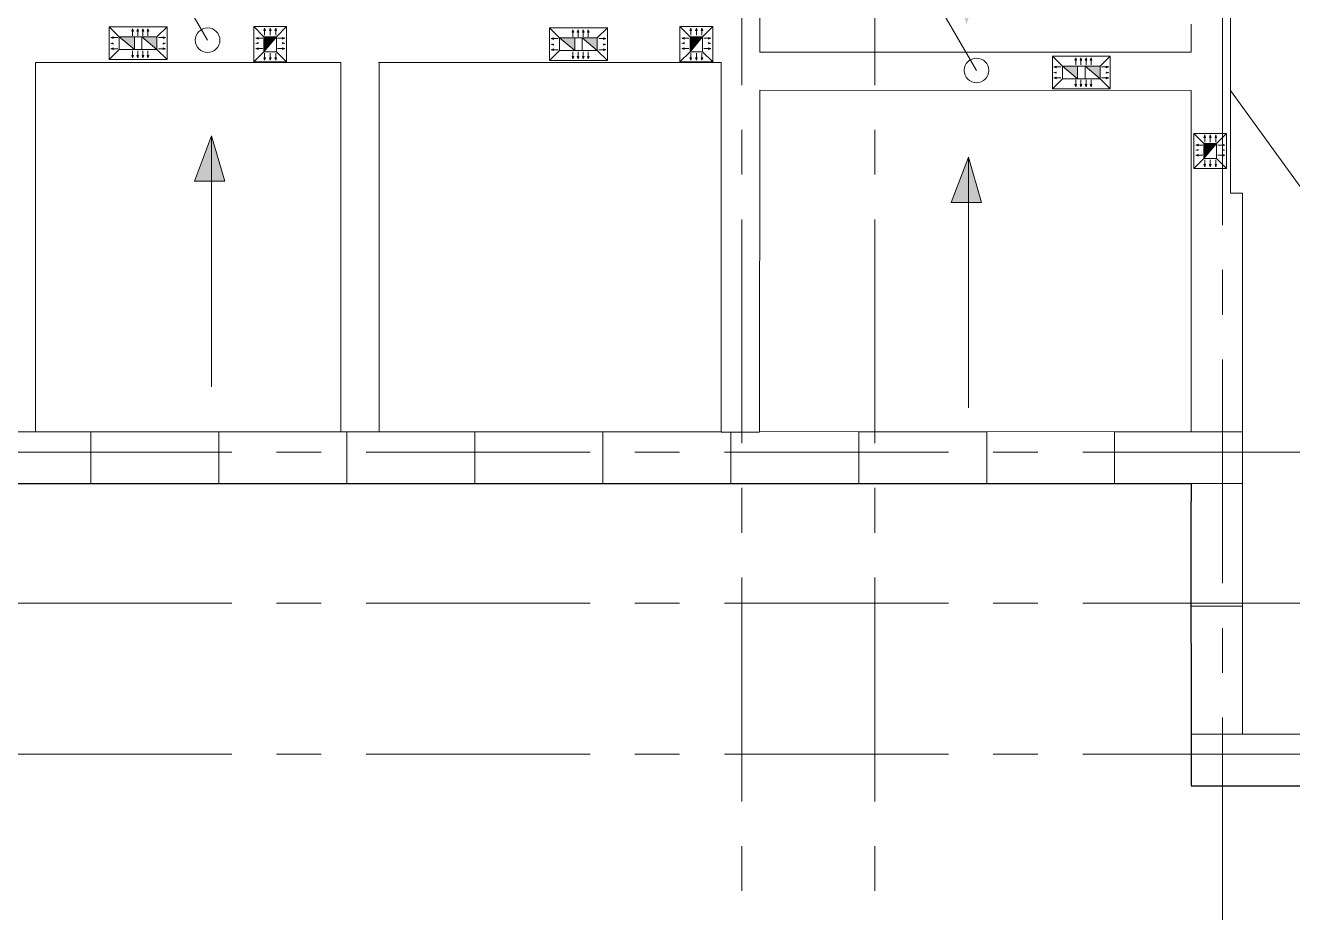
# Model space of a CAD drawing. Header units: millimetres. Extents: x -689206 to 4969298, y -1019800 to 703299.
# Drawn here: x 363551 to 376127, y -372065 to -363255 of the extents above; entities that cross this region are included whole.
import ezdxf

# ---------------------------------------------------------------- set-up
doc = ezdxf.new("R2010")
doc.units = ezdxf.units.MM
doc.linetypes.add('JIS_02_4.0', pattern=[5.5, 4, -1.5])
doc.linetypes.add('осеваяX2', pattern=[101.6, 63.5, -12.7, 12.7, -12.7])
doc.layers.add('кровля', color=211, linetype='Continuous')
doc.layers.add('четотам', color=7, linetype='Continuous')
for name, color, linetype, lineweight in [('несущие', 7, 'Continuous', 30), ('РАЗМЕРЫ', 7, 'Continuous', 9), ('сваи', 7, 'JIS_02_4.0', 30), ('стены', 7, 'Continuous', 20)]:
    doc.layers.add(name, color=color, linetype=linetype, lineweight=lineweight)

msp = doc.modelspace()

# ---------------------------------------------------------------- hatches: boundary and pattern name
at = {"layer": 'кровля', "lineweight": 5}
h = msp.add_hatch(color=7, dxfattribs=at)
h.dxf.hatch_style = 1
h.paths.add_polyline_path([(364614.7, -363311.9), (364622.9, -363311.9), (364614.7, -363288.3)])
h.paths.add_polyline_path([(364606.6, -363311.9), (364614.7, -363311.9), (364614.7, -363288.3)])
h = msp.add_hatch(color=7, dxfattribs=at)
h.dxf.hatch_style = 1
h.paths.add_polyline_path([(364666, -363288.3), (364657.9, -363311.9), (364666, -363311.9)])
h.paths.add_polyline_path([(364666, -363288.3), (364666, -363311.9), (364674.1, -363311.9)])
h = msp.add_hatch(color=7, dxfattribs=at)
h.dxf.hatch_style = 1
h.paths.add_polyline_path([(364717.2, -363288.3), (364709.1, -363311.9), (364717.2, -363311.9)])
h.paths.add_polyline_path([(364717.2, -363288.3), (364717.2, -363311.9), (364725.4, -363311.9)])
h = msp.add_hatch(color=7, dxfattribs=at)
h.dxf.hatch_style = 1
h.paths.add_polyline_path([(364767, -363288.3), (364758.9, -363311.9), (364767, -363311.9)])
h.paths.add_polyline_path([(364767, -363288.3), (364767, -363311.9), (364775.2, -363311.9)])
at = {"layer": 'кровля', "lineweight": 5, "true_color": 0x000000}
h = msp.add_hatch(color=18, dxfattribs=at)
h.dxf.hatch_style = 1
h.paths.add_polyline_path([(365925.2, -363307), (365933.3, -363307), (365925.2, -363283.4)])
h.paths.add_polyline_path([(365917, -363307), (365925.2, -363307), (365925.2, -363283.4)])
h = msp.add_hatch(color=18, dxfattribs=at)
h.dxf.hatch_style = 1
h.paths.add_polyline_path([(365980.5, -363307), (365988.6, -363307), (365980.5, -363283.4)])
h.paths.add_polyline_path([(365972.3, -363307), (365980.5, -363307), (365980.5, -363283.4)])
h = msp.add_hatch(color=18, dxfattribs=at)
h.dxf.hatch_style = 1
h.paths.add_polyline_path([(366035.8, -363283.4), (366027.6, -363307), (366035.8, -363307)])
h.paths.add_polyline_path([(366035.8, -363283.4), (366035.8, -363307), (366043.9, -363307)])
at = {"layer": 'кровля', "lineweight": 5}
h = msp.add_hatch(color=7, dxfattribs=at)
h.dxf.hatch_style = 1
h.paths.add_polyline_path([(368984.7, -363321.9), (368992.9, -363321.9), (368984.7, -363298.3)])
h.paths.add_polyline_path([(368976.6, -363321.9), (368984.7, -363321.9), (368984.7, -363298.3)])
h = msp.add_hatch(color=7, dxfattribs=at)
h.dxf.hatch_style = 1
h.paths.add_polyline_path([(369036, -363298.3), (369027.9, -363321.9), (369036, -363321.9)])
h.paths.add_polyline_path([(369036, -363298.3), (369036, -363321.9), (369044.1, -363321.9)])
h = msp.add_hatch(color=7, dxfattribs=at)
h.dxf.hatch_style = 1
h.paths.add_polyline_path([(369087.2, -363298.3), (369079.1, -363321.9), (369087.2, -363321.9)])
h.paths.add_polyline_path([(369087.2, -363298.3), (369087.2, -363321.9), (369095.4, -363321.9)])
h = msp.add_hatch(color=7, dxfattribs=at)
h.dxf.hatch_style = 1
h.paths.add_polyline_path([(369137, -363298.3), (369128.9, -363321.9), (369137, -363321.9)])
h.paths.add_polyline_path([(369137, -363298.3), (369137, -363321.9), (369145.2, -363321.9)])
at = {"layer": 'кровля', "lineweight": 5, "true_color": 0x000000}
h = msp.add_hatch(color=18, dxfattribs=at)
h.dxf.hatch_style = 1
h.paths.add_polyline_path([(370154.1, -363307), (370162.3, -363307), (370154.1, -363283.4)])
h.paths.add_polyline_path([(370146, -363307), (370154.1, -363307), (370154.1, -363283.4)])
h = msp.add_hatch(color=18, dxfattribs=at)
h.dxf.hatch_style = 1
h.paths.add_polyline_path([(370209.4, -363307), (370217.5, -363307), (370209.4, -363283.4)])
h.paths.add_polyline_path([(370201.3, -363307), (370209.4, -363307), (370209.4, -363283.4)])
h = msp.add_hatch(color=18, dxfattribs=at)
h.dxf.hatch_style = 1
h.paths.add_polyline_path([(370264.7, -363283.4), (370256.6, -363307), (370264.7, -363307)])
h.paths.add_polyline_path([(370264.7, -363283.4), (370264.7, -363307), (370272.8, -363307)])
at = {"layer": 'кровля', "lineweight": 5}
h = msp.add_hatch(color=7, dxfattribs=at)
h.dxf.hatch_style = 1
h.paths.add_polyline_path([(364397.5, -363376.9), (364421.1, -363385.1), (364421.1, -363376.9)])
h.paths.add_polyline_path([(364397.5, -363376.9), (364421.1, -363376.9), (364421.1, -363368.8)])
h = msp.add_hatch(color=7, dxfattribs=at)
h.dxf.hatch_style = 1
h.paths.add_polyline_path([(364397.5, -363432.2), (364421.1, -363440.4), (364421.1, -363432.2)])
h.paths.add_polyline_path([(364397.5, -363432.2), (364421.1, -363432.2), (364421.1, -363424.1)])
h = msp.add_hatch(color=7, dxfattribs=at)
h.dxf.hatch_style = 1
h.paths.add_polyline_path([(364917.7, -363376.9), (364917.7, -363385.1), (364941.4, -363376.9)])
h.paths.add_polyline_path([(364917.7, -363368.8), (364917.7, -363376.9), (364941.4, -363376.9)])
h = msp.add_hatch(color=7, dxfattribs=at)
h.dxf.hatch_style = 1
h.paths.add_polyline_path([(364917.7, -363432.2), (364917.7, -363440.4), (364941.4, -363432.2)])
h.paths.add_polyline_path([(364917.7, -363424.1), (364917.7, -363432.2), (364941.4, -363432.2)])
at = {"layer": 'кровля', "lineweight": 5, "true_color": 0x000000}
h = msp.add_hatch(color=18, dxfattribs=at)
h.dxf.hatch_style = 1
h.paths.add_polyline_path([(365836.5, -363382.8), (365860.1, -363390.9), (365860.1, -363382.8)])
h.paths.add_polyline_path([(365836.5, -363382.8), (365860.1, -363382.8), (365860.1, -363374.6)])
h = msp.add_hatch(color=18, dxfattribs=at)
h.dxf.hatch_style = 1
h.paths.add_polyline_path([(365836.5, -363434), (365860.1, -363442.2), (365860.1, -363434)])
h.paths.add_polyline_path([(365836.5, -363434), (365860.1, -363434), (365860.1, -363425.9)])
h = msp.add_hatch(color=18, dxfattribs=at)
h.dxf.hatch_style = 1
h.paths.add_polyline_path([(366100.8, -363382.8), (366100.8, -363390.9), (366124.4, -363382.8)])
h.paths.add_polyline_path([(366100.8, -363374.6), (366100.8, -363382.8), (366124.4, -363382.8)])
h = msp.add_hatch(color=18, dxfattribs=at)
h.dxf.hatch_style = 1
h.paths.add_polyline_path([(366100.8, -363434), (366100.8, -363442.2), (366124.4, -363434)])
h.paths.add_polyline_path([(366100.8, -363425.9), (366100.8, -363434), (366124.4, -363434)])
at = {"layer": 'кровля', "lineweight": 5}
h = msp.add_hatch(color=7, dxfattribs=at)
h.dxf.hatch_style = 1
h.paths.add_polyline_path([(368767.5, -363386.9), (368791.1, -363395.1), (368791.1, -363386.9)])
h.paths.add_polyline_path([(368767.5, -363386.9), (368791.1, -363386.9), (368791.1, -363378.8)])
h = msp.add_hatch(color=7, dxfattribs=at)
h.dxf.hatch_style = 1
h.paths.add_polyline_path([(368767.5, -363442.2), (368791.1, -363450.4), (368791.1, -363442.2)])
h.paths.add_polyline_path([(368767.5, -363442.2), (368791.1, -363442.2), (368791.1, -363434.1)])
h = msp.add_hatch(color=7, dxfattribs=at)
h.dxf.hatch_style = 1
h.paths.add_polyline_path([(369287.7, -363386.9), (369287.7, -363395.1), (369311.4, -363386.9)])
h.paths.add_polyline_path([(369287.7, -363378.8), (369287.7, -363386.9), (369311.4, -363386.9)])
h = msp.add_hatch(color=7, dxfattribs=at)
h.dxf.hatch_style = 1
h.paths.add_polyline_path([(369287.7, -363442.2), (369287.7, -363450.4), (369311.4, -363442.2)])
h.paths.add_polyline_path([(369287.7, -363434.1), (369287.7, -363442.2), (369311.4, -363442.2)])
at = {"layer": 'кровля', "lineweight": 5, "true_color": 0x000000}
h = msp.add_hatch(color=18, dxfattribs=at)
h.dxf.hatch_style = 1
h.paths.add_polyline_path([(370065.4, -363382.8), (370089.1, -363390.9), (370089.1, -363382.8)])
h.paths.add_polyline_path([(370065.4, -363382.8), (370089.1, -363382.8), (370089.1, -363374.6)])
h = msp.add_hatch(color=18, dxfattribs=at)
h.dxf.hatch_style = 1
h.paths.add_polyline_path([(370065.4, -363434), (370089.1, -363442.2), (370089.1, -363434)])
h.paths.add_polyline_path([(370065.4, -363434), (370089.1, -363434), (370089.1, -363425.9)])
h = msp.add_hatch(color=18, dxfattribs=at)
h.dxf.hatch_style = 1
h.paths.add_polyline_path([(370329.7, -363382.8), (370329.7, -363390.9), (370353.4, -363382.8)])
h.paths.add_polyline_path([(370329.7, -363374.6), (370329.7, -363382.8), (370353.4, -363382.8)])
h = msp.add_hatch(color=18, dxfattribs=at)
h.dxf.hatch_style = 1
h.paths.add_polyline_path([(370329.7, -363434), (370329.7, -363442.2), (370353.4, -363434)])
h.paths.add_polyline_path([(370329.7, -363425.9), (370329.7, -363434), (370353.4, -363434)])
at = {"layer": 'кровля', "lineweight": 5}
h = msp.add_hatch(color=7, dxfattribs=at)
h.dxf.hatch_style = 1
h.paths.add_polyline_path([(364421.1, -363487.5), (364421.1, -363479.4), (364397.5, -363487.5)])
h.paths.add_polyline_path([(364421.1, -363495.7), (364421.1, -363487.5), (364397.5, -363487.5)])
h = msp.add_hatch(color=7, dxfattribs=at)
h.dxf.hatch_style = 1
h.paths.add_polyline_path([(364614.7, -363576.2), (364622.9, -363552.6), (364614.7, -363552.6)])
h.paths.add_polyline_path([(364614.7, -363576.2), (364614.7, -363552.6), (364606.6, -363552.6)])
h = msp.add_hatch(color=7, dxfattribs=at)
h.dxf.hatch_style = 1
h.paths.add_polyline_path([(364666, -363552.6), (364657.9, -363552.6), (364666, -363576.2)])
h.paths.add_polyline_path([(364674.1, -363552.6), (364666, -363552.6), (364666, -363576.2)])
h = msp.add_hatch(color=7, dxfattribs=at)
h.dxf.hatch_style = 1
h.paths.add_polyline_path([(364717.2, -363552.6), (364709.1, -363552.6), (364717.2, -363576.2)])
h.paths.add_polyline_path([(364725.4, -363552.6), (364717.2, -363552.6), (364717.2, -363576.2)])
h = msp.add_hatch(color=7, dxfattribs=at)
h.dxf.hatch_style = 1
h.paths.add_polyline_path([(364767, -363552.6), (364758.9, -363552.6), (364767, -363576.2)])
h.paths.add_polyline_path([(364775.2, -363552.6), (364767, -363552.6), (364767, -363576.2)])
h = msp.add_hatch(color=7, dxfattribs=at)
h.dxf.hatch_style = 1
h.paths.add_polyline_path([(364941.4, -363487.5), (364917.7, -363479.4), (364917.7, -363487.5)])
h.paths.add_polyline_path([(364941.4, -363487.5), (364917.7, -363487.5), (364917.7, -363495.7)])
at = {"layer": 'кровля', "lineweight": 5, "true_color": 0x000000}
h = msp.add_hatch(color=18, dxfattribs=at)
h.dxf.hatch_style = 1
h.paths.add_polyline_path([(365860.1, -363485.3), (365860.1, -363477.1), (365836.5, -363485.3)])
h.paths.add_polyline_path([(365860.1, -363493.4), (365860.1, -363485.3), (365836.5, -363485.3)])
h = msp.add_hatch(color=18, dxfattribs=at)
h.dxf.hatch_style = 1
h.paths.add_polyline_path([(365925.2, -363601.1), (365933.3, -363577.4), (365925.2, -363577.4)])
h.paths.add_polyline_path([(365925.2, -363601.1), (365925.2, -363577.4), (365917, -363577.4)])
h = msp.add_hatch(color=18, dxfattribs=at)
h.dxf.hatch_style = 1
h.paths.add_polyline_path([(365980.5, -363601.1), (365988.6, -363577.4), (365980.5, -363577.4)])
h.paths.add_polyline_path([(365980.5, -363601.1), (365980.5, -363577.4), (365972.3, -363577.4)])
h = msp.add_hatch(color=18, dxfattribs=at)
h.dxf.hatch_style = 1
h.paths.add_polyline_path([(366035.8, -363577.4), (366027.6, -363577.4), (366035.8, -363601.1)])
h.paths.add_polyline_path([(366043.9, -363577.4), (366035.8, -363577.4), (366035.8, -363601.1)])
h = msp.add_hatch(color=18, dxfattribs=at)
h.dxf.hatch_style = 1
h.paths.add_polyline_path([(366124.4, -363485.3), (366100.8, -363477.1), (366100.8, -363485.3)])
h.paths.add_polyline_path([(366124.4, -363485.3), (366100.8, -363485.3), (366100.8, -363493.4)])
at = {"layer": 'кровля', "lineweight": 5}
h = msp.add_hatch(color=7, dxfattribs=at)
h.dxf.hatch_style = 1
h.paths.add_polyline_path([(368791.1, -363497.5), (368791.1, -363489.4), (368767.5, -363497.5)])
h.paths.add_polyline_path([(368791.1, -363505.7), (368791.1, -363497.5), (368767.5, -363497.5)])
h = msp.add_hatch(color=7, dxfattribs=at)
h.dxf.hatch_style = 1
h.paths.add_polyline_path([(368984.7, -363586.2), (368992.9, -363562.6), (368984.7, -363562.6)])
h.paths.add_polyline_path([(368984.7, -363586.2), (368984.7, -363562.6), (368976.6, -363562.6)])
h = msp.add_hatch(color=7, dxfattribs=at)
h.dxf.hatch_style = 1
h.paths.add_polyline_path([(369036, -363562.6), (369027.9, -363562.6), (369036, -363586.2)])
h.paths.add_polyline_path([(369044.1, -363562.6), (369036, -363562.6), (369036, -363586.2)])
h = msp.add_hatch(color=7, dxfattribs=at)
h.dxf.hatch_style = 1
h.paths.add_polyline_path([(369087.2, -363562.6), (369079.1, -363562.6), (369087.2, -363586.2)])
h.paths.add_polyline_path([(369095.4, -363562.6), (369087.2, -363562.6), (369087.2, -363586.2)])
h = msp.add_hatch(color=7, dxfattribs=at)
h.dxf.hatch_style = 1
h.paths.add_polyline_path([(369137, -363562.6), (369128.9, -363562.6), (369137, -363586.2)])
h.paths.add_polyline_path([(369145.2, -363562.6), (369137, -363562.6), (369137, -363586.2)])
h = msp.add_hatch(color=7, dxfattribs=at)
h.dxf.hatch_style = 1
h.paths.add_polyline_path([(369311.4, -363497.5), (369287.7, -363489.4), (369287.7, -363497.5)])
h.paths.add_polyline_path([(369311.4, -363497.5), (369287.7, -363497.5), (369287.7, -363505.7)])
at = {"layer": 'кровля', "lineweight": 5, "true_color": 0x000000}
h = msp.add_hatch(color=18, dxfattribs=at)
h.dxf.hatch_style = 1
h.paths.add_polyline_path([(370089.1, -363485.3), (370089.1, -363477.1), (370065.4, -363485.3)])
h.paths.add_polyline_path([(370089.1, -363493.4), (370089.1, -363485.3), (370065.4, -363485.3)])
h = msp.add_hatch(color=18, dxfattribs=at)
h.dxf.hatch_style = 1
h.paths.add_polyline_path([(370154.1, -363601.1), (370162.3, -363577.4), (370154.1, -363577.4)])
h.paths.add_polyline_path([(370154.1, -363601.1), (370154.1, -363577.4), (370146, -363577.4)])
h = msp.add_hatch(color=18, dxfattribs=at)
h.dxf.hatch_style = 1
h.paths.add_polyline_path([(370209.4, -363601.1), (370217.5, -363577.4), (370209.4, -363577.4)])
h.paths.add_polyline_path([(370209.4, -363601.1), (370209.4, -363577.4), (370201.3, -363577.4)])
h = msp.add_hatch(color=18, dxfattribs=at)
h.dxf.hatch_style = 1
h.paths.add_polyline_path([(370264.7, -363577.4), (370256.6, -363577.4), (370264.7, -363601.1)])
h.paths.add_polyline_path([(370272.8, -363577.4), (370264.7, -363577.4), (370264.7, -363601.1)])
h = msp.add_hatch(color=18, dxfattribs=at)
h.dxf.hatch_style = 1
h.paths.add_polyline_path([(370353.4, -363485.3), (370329.7, -363477.1), (370329.7, -363485.3)])
h.paths.add_polyline_path([(370353.4, -363485.3), (370329.7, -363485.3), (370329.7, -363493.4)])
at = {"layer": 'кровля', "lineweight": 5}
h = msp.add_hatch(color=7, dxfattribs=at)
h.dxf.hatch_style = 1
h.paths.add_polyline_path([(373974.7, -363601.9), (373982.9, -363601.9), (373974.7, -363578.3)])
h.paths.add_polyline_path([(373966.6, -363601.9), (373974.7, -363601.9), (373974.7, -363578.3)])
h = msp.add_hatch(color=7, dxfattribs=at)
h.dxf.hatch_style = 1
h.paths.add_polyline_path([(374026, -363578.3), (374017.9, -363601.9), (374026, -363601.9)])
h.paths.add_polyline_path([(374026, -363578.3), (374026, -363601.9), (374034.1, -363601.9)])
h = msp.add_hatch(color=7, dxfattribs=at)
h.dxf.hatch_style = 1
h.paths.add_polyline_path([(374077.2, -363578.3), (374069.1, -363601.9), (374077.2, -363601.9)])
h.paths.add_polyline_path([(374077.2, -363578.3), (374077.2, -363601.9), (374085.4, -363601.9)])
h = msp.add_hatch(color=7, dxfattribs=at)
h.dxf.hatch_style = 1
h.paths.add_polyline_path([(374127, -363578.3), (374118.9, -363601.9), (374127, -363601.9)])
h.paths.add_polyline_path([(374127, -363578.3), (374127, -363601.9), (374135.2, -363601.9)])
h = msp.add_hatch(color=7, dxfattribs=at)
h.dxf.hatch_style = 1
h.paths.add_polyline_path([(373757.5, -363666.9), (373781.1, -363675.1), (373781.1, -363666.9)])
h.paths.add_polyline_path([(373757.5, -363666.9), (373781.1, -363666.9), (373781.1, -363658.8)])
h = msp.add_hatch(color=7, dxfattribs=at)
h.dxf.hatch_style = 1
h.paths.add_polyline_path([(374277.7, -363666.9), (374277.7, -363675.1), (374301.4, -363666.9)])
h.paths.add_polyline_path([(374277.7, -363658.8), (374277.7, -363666.9), (374301.4, -363666.9)])
h = msp.add_hatch(color=7, dxfattribs=at)
h.dxf.hatch_style = 1
h.paths.add_polyline_path([(373757.5, -363722.2), (373781.1, -363730.4), (373781.1, -363722.2)])
h.paths.add_polyline_path([(373757.5, -363722.2), (373781.1, -363722.2), (373781.1, -363714.1)])
h = msp.add_hatch(color=7, dxfattribs=at)
h.dxf.hatch_style = 1
h.paths.add_polyline_path([(373781.1, -363777.5), (373781.1, -363769.4), (373757.5, -363777.5)])
h.paths.add_polyline_path([(373781.1, -363785.7), (373781.1, -363777.5), (373757.5, -363777.5)])
h = msp.add_hatch(color=7, dxfattribs=at)
h.dxf.hatch_style = 1
h.paths.add_polyline_path([(374277.7, -363722.2), (374277.7, -363730.4), (374301.4, -363722.2)])
h.paths.add_polyline_path([(374277.7, -363714.1), (374277.7, -363722.2), (374301.4, -363722.2)])
h = msp.add_hatch(color=7, dxfattribs=at)
h.dxf.hatch_style = 1
h.paths.add_polyline_path([(374301.4, -363777.5), (374277.7, -363769.4), (374277.7, -363777.5)])
h.paths.add_polyline_path([(374301.4, -363777.5), (374277.7, -363777.5), (374277.7, -363785.7)])
h = msp.add_hatch(color=7, dxfattribs=at)
h.dxf.hatch_style = 1
h.paths.add_polyline_path([(373974.7, -363866.2), (373982.9, -363842.6), (373974.7, -363842.6)])
h.paths.add_polyline_path([(373974.7, -363866.2), (373974.7, -363842.6), (373966.6, -363842.6)])
h = msp.add_hatch(color=7, dxfattribs=at)
h.dxf.hatch_style = 1
h.paths.add_polyline_path([(374026, -363842.6), (374017.9, -363842.6), (374026, -363866.2)])
h.paths.add_polyline_path([(374034.1, -363842.6), (374026, -363842.6), (374026, -363866.2)])
h = msp.add_hatch(color=7, dxfattribs=at)
h.dxf.hatch_style = 1
h.paths.add_polyline_path([(374077.2, -363842.6), (374069.1, -363842.6), (374077.2, -363866.2)])
h.paths.add_polyline_path([(374085.4, -363842.6), (374077.2, -363842.6), (374077.2, -363866.2)])
h = msp.add_hatch(color=7, dxfattribs=at)
h.dxf.hatch_style = 1
h.paths.add_polyline_path([(374127, -363842.6), (374118.9, -363842.6), (374127, -363866.2)])
h.paths.add_polyline_path([(374135.2, -363842.6), (374127, -363842.6), (374127, -363866.2)])
at = {"layer": 'кровля', "lineweight": 5, "true_color": 0x000000}
h = msp.add_hatch(color=18, dxfattribs=at)
h.dxf.hatch_style = 1
h.paths.add_polyline_path([(375165.4, -364442.8), (375189.1, -364450.9), (375189.1, -364442.8)])
h.paths.add_polyline_path([(375165.4, -364442.8), (375189.1, -364442.8), (375189.1, -364434.6)])
h = msp.add_hatch(color=18, dxfattribs=at)
h.dxf.hatch_style = 1
h.paths.add_polyline_path([(375254.1, -364367), (375262.3, -364367), (375254.1, -364343.4)])
h.paths.add_polyline_path([(375246, -364367), (375254.1, -364367), (375254.1, -364343.4)])
h = msp.add_hatch(color=18, dxfattribs=at)
h.dxf.hatch_style = 1
h.paths.add_polyline_path([(375309.4, -364367), (375317.5, -364367), (375309.4, -364343.4)])
h.paths.add_polyline_path([(375301.3, -364367), (375309.4, -364367), (375309.4, -364343.4)])
h = msp.add_hatch(color=18, dxfattribs=at)
h.dxf.hatch_style = 1
h.paths.add_polyline_path([(375364.7, -364343.4), (375356.6, -364367), (375364.7, -364367)])
h.paths.add_polyline_path([(375364.7, -364343.4), (375364.7, -364367), (375372.8, -364367)])
h = msp.add_hatch(color=18, dxfattribs=at)
h.dxf.hatch_style = 1
h.paths.add_polyline_path([(375429.7, -364442.8), (375429.7, -364450.9), (375453.4, -364442.8)])
h.paths.add_polyline_path([(375429.7, -364434.6), (375429.7, -364442.8), (375453.4, -364442.8)])
h = msp.add_hatch(color=18, dxfattribs=at)
h.dxf.hatch_style = 1
h.paths.add_polyline_path([(375165.4, -364494), (375189.1, -364502.2), (375189.1, -364494)])
h.paths.add_polyline_path([(375165.4, -364494), (375189.1, -364494), (375189.1, -364485.9)])
h = msp.add_hatch(color=18, dxfattribs=at)
h.dxf.hatch_style = 1
h.paths.add_polyline_path([(375189.1, -364545.3), (375189.1, -364537.1), (375165.4, -364545.3)])
h.paths.add_polyline_path([(375189.1, -364553.4), (375189.1, -364545.3), (375165.4, -364545.3)])
h = msp.add_hatch(color=18, dxfattribs=at)
h.dxf.hatch_style = 1
h.paths.add_polyline_path([(375429.7, -364494), (375429.7, -364502.2), (375453.4, -364494)])
h.paths.add_polyline_path([(375429.7, -364485.9), (375429.7, -364494), (375453.4, -364494)])
h = msp.add_hatch(color=18, dxfattribs=at)
h.dxf.hatch_style = 1
h.paths.add_polyline_path([(375453.4, -364545.3), (375429.7, -364537.1), (375429.7, -364545.3)])
h.paths.add_polyline_path([(375453.4, -364545.3), (375429.7, -364545.3), (375429.7, -364553.4)])
h = msp.add_hatch(color=18, dxfattribs=at)
h.dxf.hatch_style = 1
h.paths.add_polyline_path([(375254.1, -364661.1), (375262.3, -364637.4), (375254.1, -364637.4)])
h.paths.add_polyline_path([(375254.1, -364661.1), (375254.1, -364637.4), (375246, -364637.4)])
h = msp.add_hatch(color=18, dxfattribs=at)
h.dxf.hatch_style = 1
h.paths.add_polyline_path([(375309.4, -364661.1), (375317.5, -364637.4), (375309.4, -364637.4)])
h.paths.add_polyline_path([(375309.4, -364661.1), (375309.4, -364637.4), (375301.3, -364637.4)])
h = msp.add_hatch(color=18, dxfattribs=at)
h.dxf.hatch_style = 1
h.paths.add_polyline_path([(375364.7, -364637.4), (375356.6, -364637.4), (375364.7, -364661.1)])
h.paths.add_polyline_path([(375372.8, -364637.4), (375364.7, -364637.4), (375364.7, -364661.1)])
at = {"layer": 'РАЗМЕРЫ', "lineweight": 5, "ltscale": 150}
h = msp.add_hatch(color=256, dxfattribs=at)
h.dxf.hatch_style = 1
h.paths.add_polyline_path([(364856.3, -363494.7), (364856.3, -363369.7), (364706.3, -363369.7)])
h.paths.add_polyline_path([(364632.5, -363494.7), (364632.5, -363369.7), (364482.5, -363369.7)])
h = msp.add_hatch(color=256, dxfattribs=at)
h.dxf.hatch_style = 1
h.paths.add_polyline_path([(366043, -363367.2), (365918, -363367.2), (365918, -363517.2)])
h = msp.add_hatch(color=256, dxfattribs=at)
h.dxf.hatch_style = 1
h.paths.add_polyline_path([(369226.3, -363504.7), (369226.3, -363379.7), (369076.3, -363379.7)])
h.paths.add_polyline_path([(369002.5, -363504.7), (369002.5, -363379.7), (368852.5, -363379.7)])
h = msp.add_hatch(color=256, dxfattribs=at)
h.dxf.hatch_style = 1
h.paths.add_polyline_path([(370271.9, -363367.2), (370146.9, -363367.2), (370146.9, -363517.2)])
h = msp.add_hatch(color=256, dxfattribs=at)
h.dxf.hatch_style = 1
h.paths.add_polyline_path([(374216.3, -363784.7), (374216.3, -363659.7), (374066.3, -363659.7)])
h.paths.add_polyline_path([(373992.5, -363784.7), (373992.5, -363659.7), (373842.5, -363659.7)])
h = msp.add_hatch(color=256, dxfattribs=at)
h.dxf.hatch_style = 1
h.paths.add_polyline_path([(375371.9, -364427.2), (375246.9, -364427.2), (375246.9, -364577.2)])
at = {"layer": 'сваи', "linetype": 'ByBlock', "lineweight": 20, "ltscale": 35}
h = msp.add_hatch(color=256, dxfattribs=at)
h.dxf.hatch_style = 1
h.paths.add_polyline_path([(361959.4, -362862.2), (361829.4, -362862.2), (361855.7, -362953.3), (361959.4, -362953.3)])
h.paths.add_polyline_path([(362129.4, -362862.2), (361959.4, -362862.2), (361959.4, -362953.3), (362095, -362953.3)])
h.paths.add_polyline_path([(361959.4, -362990), (361866.3, -362990), (361959.4, -363312.2)])
h.paths.add_polyline_path([(362081.1, -362990), (361959.4, -362990), (361959.4, -363312.2)])
h.paths.add_polyline_path([(362095, -362953.3), (361959.4, -362953.3), (361959.4, -362990), (362081.1, -362990)])
h.paths.add_polyline_path([(361959.4, -362953.3), (361855.7, -362953.3), (361866.3, -362990), (361959.4, -362990)])
h.paths.add_polyline_path([(365379.4, -362643.3), (365321.9, -362643.3), (365379.4, -362842.2)])
h.paths.add_polyline_path([(365454.6, -362643.3), (365379.4, -362643.3), (365379.4, -362842.2)])
h.paths.add_polyline_path([(365379.4, -362392.2), (365249.4, -362392.2), (365321.9, -362643.3), (365379.4, -362643.3)])
h.paths.add_polyline_path([(365549.4, -362392.2), (365379.4, -362392.2), (365379.4, -362643.3), (365454.6, -362643.3)])
h.paths.add_polyline_path([(365399.4, -364352.2), (365229.4, -364802.2), (365399.4, -364802.2)])
h.paths.add_polyline_path([(365399.4, -364352.2), (365399.4, -364802.2), (365529.4, -364802.2)])
h.paths.add_polyline_path([(361899.4, -364432.2), (361899.4, -364882.2), (362029.4, -364882.2)])
h.paths.add_polyline_path([(361899.4, -364432.2), (361729.4, -364882.2), (361899.4, -364882.2)])
h.paths.add_polyline_path([(355690.6, -367149.3), (355608.1, -367200.6), (355779.4, -367292.2)])
h.paths.add_polyline_path([(355775.6, -367096.5), (355690.6, -367149.3), (355779.4, -367292.2)])
h.paths.add_polyline_path([(356309.4, -368242.2), (356306.8, -368438), (356393.5, -368388)])
h.paths.add_polyline_path([(356309.4, -368242.2), (356393.5, -368388), (356477.7, -368339.4)])
h.paths.add_polyline_path([(372909.4, -364562.2), (372739.4, -365012.2), (372909.4, -365012.2)])
h.paths.add_polyline_path([(372909.4, -364562.2), (372909.4, -365012.2), (373039.4, -365012.2)])
h.paths.add_polyline_path([(373059.4, -362792), (372889.4, -362792), (372889.4, -362943.3), (373002.3, -362943.3)])
h.paths.add_polyline_path([(372889.4, -362792), (372759.4, -362792), (372803.1, -362943.3), (372889.4, -362943.3)])
h.paths.add_polyline_path([(372984.6, -362990), (372889.4, -362990), (372889.4, -363242)])
h.paths.add_polyline_path([(372889.4, -362990), (372816.6, -362990), (372889.4, -363242)])
h.paths.add_polyline_path([(373002.3, -362943.3), (372889.4, -362943.3), (372889.4, -362990), (372984.6, -362990)])
h.paths.add_polyline_path([(372889.4, -362943.3), (372803.1, -362943.3), (372816.6, -362990), (372889.4, -362990)])
h.paths.add_polyline_path([(377733.1, -368142.2), (377612.3, -368259.4), (377680, -368329.1)])
h.paths.add_polyline_path([(377733.1, -368142.2), (377542.6, -368187.5), (377612.3, -368259.4)])
h.paths.add_polyline_path([(378466.3, -367218.2), (378383.1, -367162.5), (378289.4, -367302.2)])
h.paths.add_polyline_path([(378383.1, -367162.5), (378302.4, -367108.4), (378289.4, -367302.2)])

# ---------------------------------------------------------------- linework, layer by layer
at = {"layer": 'кровля', "color": 7, "lineweight": 5}
for p, q in [((364482.5, -363369.7), (364382.5, -363269.7)), ((364614.7, -363288.3), (364606.6, -363311.9)), ((364606.6, -363311.9), (364614.7, -363311.9)), ((364614.7, -363358.3), (364614.7, -363288.3)), ((364614.7, -363288.3), (364622.9, -363311.9)), ((364622.9, -363311.9), (364614.7, -363311.9)), ((364666, -363288.3), (364657.9, -363311.9)), ((364657.9, -363311.9), (364666, -363311.9)), ((364666, -363358.3), (364666, -363288.3)), ((364666, -363288.3), (364674.1, -363311.9)), ((364674.1, -363311.9), (364666, -363311.9)), ((364717.2, -363288.3), (364709.1, -363311.9)), ((364709.1, -363311.9), (364717.2, -363311.9)), ((364717.2, -363358.3), (364717.2, -363288.3)), ((364717.2, -363288.3), (364725.4, -363311.9)), ((364725.4, -363311.9), (364717.2, -363311.9)), ((364767, -363288.3), (364758.9, -363311.9)), ((364758.9, -363311.9), (364767, -363311.9)), ((364767, -363358.3), (364767, -363288.3)), ((364767, -363288.3), (364775.2, -363311.9)), ((364775.2, -363311.9), (364767, -363311.9)), ((364856.3, -363369.7), (364956.3, -363269.7)), ((368852.5, -363379.7), (368752.5, -363279.7)), ((368984.7, -363298.3), (368976.6, -363321.9)), ((368976.6, -363321.9), (368984.7, -363321.9)), ((368984.7, -363368.3), (368984.7, -363298.3)), ((368984.7, -363298.3), (368992.9, -363321.9)), ((368992.9, -363321.9), (368984.7, -363321.9)), ((369036, -363298.3), (369027.9, -363321.9)), ((369027.9, -363321.9), (369036, -363321.9)), ((369036, -363368.3), (369036, -363298.3)), ((369036, -363298.3), (369044.1, -363321.9)), ((369044.1, -363321.9), (369036, -363321.9)), ((369087.2, -363298.3), (369079.1, -363321.9)), ((369079.1, -363321.9), (369087.2, -363321.9)), ((369087.2, -363368.3), (369087.2, -363298.3)), ((369087.2, -363298.3), (369095.4, -363321.9)), ((369095.4, -363321.9), (369087.2, -363321.9)), ((369137, -363298.3), (369128.9, -363321.9)), ((369128.9, -363321.9), (369137, -363321.9)), ((369137, -363368.3), (369137, -363298.3)), ((369137, -363298.3), (369145.2, -363321.9)), ((369145.2, -363321.9), (369137, -363321.9)), ((369226.3, -363379.7), (369326.3, -363279.7)), ((364397.5, -363376.9), (364421.1, -363368.8)), ((364467.5, -363376.9), (364397.5, -363376.9)), ((364397.5, -363376.9), (364421.1, -363385.1)), ((364397.5, -363432.2), (364421.1, -363440.4)), ((364421.1, -363368.8), (364421.1, -363376.9)), ((364421.1, -363385.1), (364421.1, -363376.9)), ((364421.1, -363440.4), (364421.1, -363432.2)), ((364871.4, -363376.9), (364941.4, -363376.9)), ((364941.4, -363376.9), (364917.7, -363368.8)), ((364917.7, -363368.8), (364917.7, -363376.9)), ((364941.4, -363376.9), (364917.7, -363385.1)), ((364917.7, -363385.1), (364917.7, -363376.9)), ((364941.4, -363432.2), (364917.7, -363440.4)), ((364917.7, -363440.4), (364917.7, -363432.2)), ((368767.5, -363386.9), (368791.1, -363378.8)), ((368837.5, -363386.9), (368767.5, -363386.9)), ((368767.5, -363386.9), (368791.1, -363395.1)), ((368767.5, -363442.2), (368791.1, -363450.4)), ((368791.1, -363378.8), (368791.1, -363386.9)), ((368791.1, -363395.1), (368791.1, -363386.9)), ((368791.1, -363450.4), (368791.1, -363442.2)), ((369241.4, -363386.9), (369311.4, -363386.9)), ((369311.4, -363386.9), (369287.7, -363378.8)), ((369287.7, -363378.8), (369287.7, -363386.9)), ((369311.4, -363386.9), (369287.7, -363395.1)), ((369287.7, -363395.1), (369287.7, -363386.9)), ((369311.4, -363442.2), (369287.7, -363450.4)), ((369287.7, -363450.4), (369287.7, -363442.2)), ((364482.5, -363494.7), (364382.5, -363594.7)), ((364397.5, -363487.5), (364421.1, -363479.4)), ((364467.5, -363487.5), (364397.5, -363487.5)), ((364397.5, -363487.5), (364421.1, -363495.7)), ((364421.1, -363479.4), (364421.1, -363487.5)), ((364421.1, -363495.7), (364421.1, -363487.5)), ((364614.7, -363576.2), (364606.6, -363552.6)), ((364606.6, -363552.6), (364614.7, -363552.6)), ((364614.7, -363506.2), (364614.7, -363576.2)), ((364614.7, -363576.2), (364622.9, -363552.6)), ((364622.9, -363552.6), (364614.7, -363552.6)), ((364666, -363576.2), (364657.9, -363552.6)), ((364657.9, -363552.6), (364666, -363552.6)), ((364666, -363506.2), (364666, -363576.2)), ((364666, -363576.2), (364674.1, -363552.6)), ((364674.1, -363552.6), (364666, -363552.6)), ((364717.2, -363576.2), (364709.1, -363552.6)), ((364709.1, -363552.6), (364717.2, -363552.6)), ((364717.2, -363506.2), (364717.2, -363576.2)), ((364717.2, -363576.2), (364725.4, -363552.6)), ((364725.4, -363552.6), (364717.2, -363552.6)), ((364767, -363576.2), (364758.9, -363552.6)), ((364758.9, -363552.6), (364767, -363552.6)), ((364767, -363506.2), (364767, -363576.2)), ((364767, -363576.2), (364775.2, -363552.6)), ((364775.2, -363552.6), (364767, -363552.6)), ((364856.3, -363494.7), (364956.3, -363594.7)), ((364871.4, -363487.5), (364941.4, -363487.5)), ((364941.4, -363487.5), (364917.7, -363479.4)), ((364917.7, -363479.4), (364917.7, -363487.5)), ((364941.4, -363487.5), (364917.7, -363495.7)), ((364917.7, -363495.7), (364917.7, -363487.5)), ((368852.5, -363504.7), (368752.5, -363604.7)), ((368767.5, -363497.5), (368791.1, -363489.4)), ((368837.5, -363497.5), (368767.5, -363497.5)), ((368767.5, -363497.5), (368791.1, -363505.7)), ((368791.1, -363489.4), (368791.1, -363497.5)), ((368791.1, -363505.7), (368791.1, -363497.5)), ((368984.7, -363586.2), (368976.6, -363562.6)), ((368976.6, -363562.6), (368984.7, -363562.6)), ((368984.7, -363516.2), (368984.7, -363586.2)), ((368984.7, -363586.2), (368992.9, -363562.6)), ((368992.9, -363562.6), (368984.7, -363562.6)), ((369036, -363586.2), (369027.9, -363562.6)), ((369027.9, -363562.6), (369036, -363562.6)), ((369036, -363516.2), (369036, -363586.2)), ((369036, -363586.2), (369044.1, -363562.6)), ((369044.1, -363562.6), (369036, -363562.6)), ((369087.2, -363586.2), (369079.1, -363562.6)), ((369079.1, -363562.6), (369087.2, -363562.6)), ((369087.2, -363516.2), (369087.2, -363586.2)), ((369087.2, -363586.2), (369095.4, -363562.6)), ((369095.4, -363562.6), (369087.2, -363562.6)), ((369137, -363586.2), (369128.9, -363562.6)), ((369128.9, -363562.6), (369137, -363562.6)), ((369137, -363516.2), (369137, -363586.2)), ((369137, -363586.2), (369145.2, -363562.6)), ((369145.2, -363562.6), (369137, -363562.6)), ((369226.3, -363504.7), (369326.3, -363604.7)), ((369241.4, -363497.5), (369311.4, -363497.5)), ((369311.4, -363497.5), (369287.7, -363489.4)), ((369287.7, -363489.4), (369287.7, -363497.5)), ((369311.4, -363497.5), (369287.7, -363505.7)), ((369287.7, -363505.7), (369287.7, -363497.5)), ((373842.5, -363659.7), (373742.5, -363559.7)), ((373974.7, -363578.3), (373966.6, -363601.9)), ((373974.7, -363648.3), (373974.7, -363578.3)), ((373974.7, -363578.3), (373982.9, -363601.9)), ((374026, -363578.3), (374017.9, -363601.9)), ((374026, -363648.3), (374026, -363578.3)), ((374026, -363578.3), (374034.1, -363601.9)), ((374077.2, -363578.3), (374069.1, -363601.9)), ((374077.2, -363648.3), (374077.2, -363578.3)), ((374077.2, -363578.3), (374085.4, -363601.9)), ((374127, -363578.3), (374118.9, -363601.9)), ((374127, -363648.3), (374127, -363578.3)), ((374127, -363578.3), (374135.2, -363601.9)), ((374216.3, -363659.7), (374316.3, -363559.7)), ((373757.5, -363666.9), (373781.1, -363658.8)), ((373827.5, -363666.9), (373757.5, -363666.9)), ((373757.5, -363666.9), (373781.1, -363675.1)), ((373781.1, -363658.8), (373781.1, -363666.9)), ((373781.1, -363675.1), (373781.1, -363666.9)), ((373966.6, -363601.9), (373974.7, -363601.9)), ((373982.9, -363601.9), (373974.7, -363601.9)), ((374017.9, -363601.9), (374026, -363601.9)), ((374034.1, -363601.9), (374026, -363601.9)), ((374069.1, -363601.9), (374077.2, -363601.9)), ((374085.4, -363601.9), (374077.2, -363601.9)), ((374118.9, -363601.9), (374127, -363601.9)), ((374135.2, -363601.9), (374127, -363601.9)), ((374231.4, -363666.9), (374301.4, -363666.9)), ((374301.4, -363666.9), (374277.7, -363658.8)), ((374277.7, -363658.8), (374277.7, -363666.9)), ((374301.4, -363666.9), (374277.7, -363675.1)), ((374277.7, -363675.1), (374277.7, -363666.9)), ((373842.5, -363784.7), (373742.5, -363884.7)), ((373757.5, -363722.2), (373781.1, -363730.4)), ((373757.5, -363777.5), (373781.1, -363769.4)), ((373827.5, -363777.5), (373757.5, -363777.5)), ((373757.5, -363777.5), (373781.1, -363785.7)), ((373781.1, -363730.4), (373781.1, -363722.2)), ((373781.1, -363769.4), (373781.1, -363777.5)), ((373781.1, -363785.7), (373781.1, -363777.5)), ((373974.7, -363796.2), (373974.7, -363866.2)), ((374026, -363796.2), (374026, -363866.2)), ((374077.2, -363796.2), (374077.2, -363866.2)), ((374127, -363796.2), (374127, -363866.2)), ((374216.3, -363784.7), (374316.3, -363884.7)), ((374231.4, -363777.5), (374301.4, -363777.5)), ((374301.4, -363722.2), (374277.7, -363730.4)), ((374277.7, -363730.4), (374277.7, -363722.2)), ((374301.4, -363777.5), (374277.7, -363769.4)), ((374277.7, -363769.4), (374277.7, -363777.5)), ((374301.4, -363777.5), (374277.7, -363785.7)), ((374277.7, -363785.7), (374277.7, -363777.5)), ((373974.7, -363866.2), (373966.6, -363842.6)), ((373966.6, -363842.6), (373974.7, -363842.6)), ((373974.7, -363866.2), (373982.9, -363842.6)), ((373982.9, -363842.6), (373974.7, -363842.6)), ((374026, -363866.2), (374017.9, -363842.6)), ((374017.9, -363842.6), (374026, -363842.6)), ((374026, -363866.2), (374034.1, -363842.6)), ((374034.1, -363842.6), (374026, -363842.6)), ((374077.2, -363866.2), (374069.1, -363842.6)), ((374069.1, -363842.6), (374077.2, -363842.6)), ((374077.2, -363866.2), (374085.4, -363842.6)), ((374085.4, -363842.6), (374077.2, -363842.6)), ((374127, -363866.2), (374118.9, -363842.6)), ((374118.9, -363842.6), (374127, -363842.6)), ((374127, -363866.2), (374135.2, -363842.6)), ((374135.2, -363842.6), (374127, -363842.6))]:
    msp.add_line(p, q, dxfattribs=at)
at = {"layer": 'кровля', "color": 18, "lineweight": 5, "true_color": 0x000000}
for p, q in [((365918, -363367.2), (365818, -363267.2)), ((365925.2, -363283.4), (365917, -363307)), ((365917, -363307), (365925.2, -363307)), ((365925.2, -363353.4), (365925.2, -363283.4)), ((365925.2, -363283.4), (365933.3, -363307)), ((365933.3, -363307), (365925.2, -363307)), ((365980.5, -363283.4), (365972.3, -363307)), ((365972.3, -363307), (365980.5, -363307)), ((365980.5, -363353.4), (365980.5, -363283.4)), ((365980.5, -363283.4), (365988.6, -363307)), ((365988.6, -363307), (365980.5, -363307)), ((366035.8, -363283.4), (366027.6, -363307)), ((366027.6, -363307), (366035.8, -363307)), ((366035.8, -363353.4), (366035.8, -363283.4)), ((366035.8, -363283.4), (366043.9, -363307)), ((366043.9, -363307), (366035.8, -363307)), ((366043, -363367.2), (366143, -363267.2)), ((370146.9, -363367.2), (370046.9, -363267.2)), ((370154.1, -363283.4), (370146, -363307)), ((370146, -363307), (370154.1, -363307)), ((370154.1, -363353.4), (370154.1, -363283.4)), ((370154.1, -363283.4), (370162.3, -363307)), ((370162.3, -363307), (370154.1, -363307)), ((370209.4, -363283.4), (370201.3, -363307)), ((370201.3, -363307), (370209.4, -363307)), ((370209.4, -363353.4), (370209.4, -363283.4)), ((370209.4, -363283.4), (370217.5, -363307)), ((370217.5, -363307), (370209.4, -363307)), ((370264.7, -363283.4), (370256.6, -363307)), ((370256.6, -363307), (370264.7, -363307)), ((370264.7, -363353.4), (370264.7, -363283.4)), ((370264.7, -363283.4), (370272.8, -363307)), ((370272.8, -363307), (370264.7, -363307)), ((370271.9, -363367.2), (370371.9, -363267.2)), ((365836.5, -363382.8), (365860.1, -363374.6)), ((365906.5, -363382.8), (365836.5, -363382.8)), ((365836.5, -363382.8), (365860.1, -363390.9)), ((365836.5, -363434), (365860.1, -363425.9)), ((365860.1, -363374.6), (365860.1, -363382.8)), ((365860.1, -363390.9), (365860.1, -363382.8)), ((365860.1, -363425.9), (365860.1, -363434)), ((366054.4, -363382.8), (366124.4, -363382.8)), ((366124.4, -363382.8), (366100.8, -363374.6)), ((366100.8, -363374.6), (366100.8, -363382.8)), ((366124.4, -363382.8), (366100.8, -363390.9)), ((366100.8, -363390.9), (366100.8, -363382.8)), ((366124.4, -363434), (366100.8, -363425.9)), ((366100.8, -363425.9), (366100.8, -363434)), ((370065.4, -363382.8), (370089.1, -363374.6)), ((370135.4, -363382.8), (370065.4, -363382.8)), ((370065.4, -363382.8), (370089.1, -363390.9)), ((370065.4, -363434), (370089.1, -363425.9)), ((370089.1, -363374.6), (370089.1, -363382.8)), ((370089.1, -363390.9), (370089.1, -363382.8)), ((370089.1, -363425.9), (370089.1, -363434)), ((370283.4, -363382.8), (370353.4, -363382.8)), ((370353.4, -363382.8), (370329.7, -363374.6)), ((370329.7, -363374.6), (370329.7, -363382.8)), ((370353.4, -363382.8), (370329.7, -363390.9)), ((370329.7, -363390.9), (370329.7, -363382.8)), ((370353.4, -363434), (370329.7, -363425.9)), ((370329.7, -363425.9), (370329.7, -363434)), ((365918, -363517.2), (365818, -363617.2)), ((365836.5, -363485.3), (365860.1, -363477.1)), ((365906.5, -363485.3), (365836.5, -363485.3)), ((365836.5, -363485.3), (365860.1, -363493.4)), ((365860.1, -363477.1), (365860.1, -363485.3)), ((365860.1, -363493.4), (365860.1, -363485.3)), ((365925.2, -363601.1), (365917, -363577.4)), ((365917, -363577.4), (365925.2, -363577.4)), ((365925.2, -363531.1), (365925.2, -363601.1)), ((365925.2, -363601.1), (365933.3, -363577.4)), ((365933.3, -363577.4), (365925.2, -363577.4)), ((365980.5, -363601.1), (365972.3, -363577.4)), ((365972.3, -363577.4), (365980.5, -363577.4)), ((365980.5, -363531.1), (365980.5, -363601.1)), ((365980.5, -363601.1), (365988.6, -363577.4)), ((365988.6, -363577.4), (365980.5, -363577.4)), ((366035.8, -363601.1), (366027.6, -363577.4)), ((366027.6, -363577.4), (366035.8, -363577.4)), ((366035.8, -363531.1), (366035.8, -363601.1)), ((366035.8, -363601.1), (366043.9, -363577.4)), ((366043.9, -363577.4), (366035.8, -363577.4)), ((366043, -363517.2), (366143, -363617.2)), ((366054.4, -363485.3), (366124.4, -363485.3)), ((366124.4, -363485.3), (366100.8, -363477.1)), ((366100.8, -363477.1), (366100.8, -363485.3)), ((366124.4, -363485.3), (366100.8, -363493.4)), ((366100.8, -363493.4), (366100.8, -363485.3)), ((370146.9, -363517.2), (370046.9, -363617.2)), ((370065.4, -363485.3), (370089.1, -363477.1)), ((370135.4, -363485.3), (370065.4, -363485.3)), ((370065.4, -363485.3), (370089.1, -363493.4)), ((370089.1, -363477.1), (370089.1, -363485.3)), ((370089.1, -363493.4), (370089.1, -363485.3)), ((370154.1, -363601.1), (370146, -363577.4)), ((370146, -363577.4), (370154.1, -363577.4)), ((370154.1, -363531.1), (370154.1, -363601.1)), ((370154.1, -363601.1), (370162.3, -363577.4)), ((370162.3, -363577.4), (370154.1, -363577.4)), ((370209.4, -363601.1), (370201.3, -363577.4)), ((370201.3, -363577.4), (370209.4, -363577.4)), ((370209.4, -363531.1), (370209.4, -363601.1)), ((370209.4, -363601.1), (370217.5, -363577.4)), ((370217.5, -363577.4), (370209.4, -363577.4)), ((370264.7, -363601.1), (370256.6, -363577.4)), ((370256.6, -363577.4), (370264.7, -363577.4)), ((370264.7, -363531.1), (370264.7, -363601.1)), ((370264.7, -363601.1), (370272.8, -363577.4)), ((370272.8, -363577.4), (370264.7, -363577.4)), ((370271.9, -363517.2), (370371.9, -363617.2)), ((370283.4, -363485.3), (370353.4, -363485.3)), ((370353.4, -363485.3), (370329.7, -363477.1)), ((370329.7, -363477.1), (370329.7, -363485.3)), ((370353.4, -363485.3), (370329.7, -363493.4)), ((370329.7, -363493.4), (370329.7, -363485.3)), ((375246.9, -364427.2), (375146.9, -364327.2)), ((375371.9, -364427.2), (375471.9, -364327.2)), ((375165.4, -364442.8), (375189.1, -364434.6)), ((375235.4, -364442.8), (375165.4, -364442.8)), ((375165.4, -364442.8), (375189.1, -364450.9)), ((375189.1, -364434.6), (375189.1, -364442.8)), ((375189.1, -364450.9), (375189.1, -364442.8)), ((375254.1, -364343.4), (375246, -364367)), ((375246, -364367), (375254.1, -364367)), ((375254.1, -364413.4), (375254.1, -364343.4)), ((375254.1, -364343.4), (375262.3, -364367)), ((375262.3, -364367), (375254.1, -364367)), ((375309.4, -364343.4), (375301.3, -364367)), ((375301.3, -364367), (375309.4, -364367)), ((375309.4, -364413.4), (375309.4, -364343.4)), ((375309.4, -364343.4), (375317.5, -364367)), ((375317.5, -364367), (375309.4, -364367)), ((375364.7, -364343.4), (375356.6, -364367)), ((375356.6, -364367), (375364.7, -364367)), ((375364.7, -364413.4), (375364.7, -364343.4)), ((375364.7, -364343.4), (375372.8, -364367)), ((375372.8, -364367), (375364.7, -364367)), ((375383.4, -364442.8), (375453.4, -364442.8)), ((375453.4, -364442.8), (375429.7, -364434.6)), ((375429.7, -364434.6), (375429.7, -364442.8)), ((375453.4, -364442.8), (375429.7, -364450.9)), ((375429.7, -364450.9), (375429.7, -364442.8)), ((375246.9, -364577.2), (375146.9, -364677.2)), ((375165.4, -364494), (375189.1, -364485.9)), ((375165.4, -364545.3), (375189.1, -364537.1)), ((375235.4, -364545.3), (375165.4, -364545.3)), ((375165.4, -364545.3), (375189.1, -364553.4)), ((375189.1, -364485.9), (375189.1, -364494)), ((375189.1, -364537.1), (375189.1, -364545.3)), ((375189.1, -364553.4), (375189.1, -364545.3)), ((375371.9, -364577.2), (375471.9, -364677.2)), ((375383.4, -364545.3), (375453.4, -364545.3)), ((375453.4, -364494), (375429.7, -364485.9)), ((375429.7, -364485.9), (375429.7, -364494)), ((375453.4, -364545.3), (375429.7, -364537.1)), ((375429.7, -364537.1), (375429.7, -364545.3)), ((375453.4, -364545.3), (375429.7, -364553.4)), ((375429.7, -364553.4), (375429.7, -364545.3)), ((375254.1, -364661.1), (375246, -364637.4)), ((375246, -364637.4), (375254.1, -364637.4)), ((375254.1, -364591.1), (375254.1, -364661.1)), ((375254.1, -364661.1), (375262.3, -364637.4)), ((375262.3, -364637.4), (375254.1, -364637.4)), ((375309.4, -364661.1), (375301.3, -364637.4)), ((375301.3, -364637.4), (375309.4, -364637.4)), ((375309.4, -364591.1), (375309.4, -364661.1)), ((375309.4, -364661.1), (375317.5, -364637.4)), ((375317.5, -364637.4), (375309.4, -364637.4)), ((375364.7, -364661.1), (375356.6, -364637.4)), ((375356.6, -364637.4), (375364.7, -364637.4)), ((375364.7, -364591.1), (375364.7, -364661.1)), ((375364.7, -364661.1), (375372.8, -364637.4)), ((375372.8, -364637.4), (375364.7, -364637.4))]:
    msp.add_line(p, q, dxfattribs=at)
at = {"layer": 'кровля', "color": 7, "lineweight": 5}
for points in [[(364956.3, -363269.7), (364956.3, -363594.7), (364382.5, -363594.7), (364382.5, -363269.7)], [(369326.3, -363279.7), (369326.3, -363604.7), (368752.5, -363604.7), (368752.5, -363279.7)], [(364856.3, -363369.7), (364856.3, -363494.7), (364482.5, -363494.7), (364482.5, -363369.7)], [(369226.3, -363379.7), (369226.3, -363504.7), (368852.5, -363504.7), (368852.5, -363379.7)], [(374316.3, -363559.7), (374316.3, -363884.7), (373742.5, -363884.7), (373742.5, -363559.7)], [(374216.3, -363659.7), (374216.3, -363784.7), (373842.5, -363784.7), (373842.5, -363659.7)]]:
    msp.add_lwpolyline(points, close=True, dxfattribs=at)
at = {"layer": 'кровля', "color": 18, "lineweight": 5, "true_color": 0x000000}
for points in [[(365818, -363267.2), (366143, -363267.2), (366143, -363617.2), (365818, -363617.2)], [(370046.9, -363267.2), (370371.9, -363267.2), (370371.9, -363617.2), (370046.9, -363617.2)], [(365918, -363367.2), (366043, -363367.2), (366043, -363517.2), (365918, -363517.2)], [(370146.9, -363367.2), (370271.9, -363367.2), (370271.9, -363517.2), (370146.9, -363517.2)], [(375146.9, -364327.2), (375471.9, -364327.2), (375471.9, -364677.2), (375146.9, -364677.2)], [(375246.9, -364427.2), (375371.9, -364427.2), (375371.9, -364577.2), (375246.9, -364577.2)]]:
    msp.add_lwpolyline(points, close=True, dxfattribs=at)
at = {"layer": 'несущие', "lineweight": 13}
for p, q in [((363650.5, -367292), (358997.3, -367292)), ((367060.5, -367292.1), (363650.5, -367292))]:
    msp.add_line(p, q, dxfattribs=at)
at = {"layer": 'несущие', "lineweight": 20}
for p, q in [((370456.3, -367292), (367060.5, -367292)), ((375120.5, -367292), (370834.7, -367288.2))]:
    msp.add_line(p, q, dxfattribs=at)
at = {"layer": 'несущие', "color": 0}
msp.add_line((358997.6, -367802), (375120.5, -367802), dxfattribs=at)
at = {"layer": 'РАЗМЕРЫ', "linetype": 'осеваяX2', "lineweight": 5, "ltscale": 35}
for p, q in [((370660.5, -329621), (370660.5, -379462.3)), ((375430.5, -379462.3), (375430.5, -329621))]:
    msp.add_line(p, q, dxfattribs=at)
at = {"layer": 'РАЗМЕРЫ', "lineweight": 9, "ltscale": 150}
for p, q in [((365359.4, -363402.2), (364921.2, -362643.3)), ((372989.4, -363702.2), (372551.2, -362943.3))]:
    msp.add_line(p, q, dxfattribs=at)
at = {"layer": 'РАЗМЕРЫ', "linetype": 'ByBlock', "lineweight": 13}
for p, q in [((370837.8, -363519.8), (375120.5, -363519.8)), ((370834.7, -367288.5), (370837.7, -363899.8)), ((375120.5, -363902), (370837.7, -363899.8))]:
    msp.add_line(p, q, dxfattribs=at)
at = {"layer": 'РАЗМЕРЫ', "linetype": 'ByBlock', "lineweight": 9, "ltscale": 35}
for p, q in [((364201.9, -367290.2), (364201.9, -367802)), ((365471.4, -367802), (365471.9, -367290.2)), ((366741.4, -367802), (366741.4, -367292)), ((366741.4, -367292), (366741.4, -367802)), ((368011.4, -367290.2), (368011.4, -367802)), ((369281, -367802), (369281.4, -367290.2)), ((370834.7, -367292.3), (370456.3, -367292.3)), ((370551, -367802), (370551, -367292)), ((370551, -367292), (370834.7, -367292.3)), ((370551, -367292), (370551, -367802)), ((373091, -367290.2), (371821, -367290.2)), ((371821, -367290.2), (371821, -367802)), ((373090.5, -367802), (373091, -367290.2)), ((375630.5, -367292), (374360.5, -367292)), ((374360.5, -367292), (374360.5, -367802)), ((375120.5, -367292), (375630.5, -367292)), ((371821, -367802), (370551, -367802)), ((374360.5, -367802), (373090.5, -367802)), ((375120.5, -367802), (375630.5, -367802)), ((375119.8, -370292.8), (375119.8, -369022.8)), ((375119.8, -369022.8), (375630.5, -369022.8)), ((375630.5, -370292), (375119.8, -370292.8)), ((375119.8, -370292.8), (376389.8, -370292.8))]:
    msp.add_line(p, q, dxfattribs=at)
at = {"layer": 'РАЗМЕРЫ', "lineweight": 9, "ltscale": 150}
for centre in [(365359.4, -363402.2), (372989.4, -363702.2)]:
    msp.add_circle(centre, 122, dxfattribs=at)
at = {"layer": 'сваи', "linetype": 'ByBlock', "lineweight": 13, "ltscale": 35}
for p, q in [((366680.5, -363622), (363650.5, -363622)), ((375510.5, -363902.2), (380130.6, -370292))]:
    msp.add_line(p, q, dxfattribs=at)
at = {"layer": 'сваи', "linetype": 'ByBlock', "lineweight": 20, "ltscale": 35}
for p, q in [((365229.4, -364802.2), (365399.4, -364352.2)), ((365399.4, -364352.2), (365529.4, -364802.2)), ((372739.4, -365012.2), (372909.4, -364562.2)), ((372909.4, -364562.2), (373039.4, -365012.2)), ((365399.4, -364802.2), (365229.4, -364802.2)), ((365529.4, -364802.2), (365399.4, -364802.2)), ((372909.4, -365012.2), (372739.4, -365012.2)), ((373039.4, -365012.2), (372909.4, -365012.2))]:
    msp.add_line(p, q, dxfattribs=at)
at = {"layer": 'сваи', "linetype": 'ByBlock', "lineweight": 9, "ltscale": 35}
for p, q in [((365399.4, -366842.2), (365399.4, -364352.2)), ((372909.4, -367052.2), (372909.4, -364562.2))]:
    msp.add_line(p, q, dxfattribs=at)
at = {"layer": 'стены', "linetype": 'осеваяX2', "lineweight": 5, "ltscale": 35}
for p, q in [((371980.5, -329621), (371980.5, -379462.3)), ((334927.8, -367492), (401980.5, -367492)), ((334927.8, -368992), (401980.5, -368992)), ((334927.8, -370492), (401980.5, -370492))]:
    msp.add_line(p, q, dxfattribs=at)
at = {"layer": 'стены', "lineweight": 13}
for p, q in [((375510.5, -360182), (375510.5, -364922)), ((370837.8, -363519.8), (370839.4, -361617.6)), ((363650.5, -367292), (363650.5, -363622)), ((366680.5, -363622), (366680.5, -367292)), ((367055.5, -363622), (370456.3, -363622)), ((367060.5, -367292), (367060.5, -363622)), ((370456.3, -363622), (370456.3, -367292)), ((375120.5, -363902), (375120.5, -367292)), ((375630.5, -370292), (375630.5, -364922)), ((380130.6, -370292), (375630.5, -370292))]:
    msp.add_line(p, q, dxfattribs=at)
at = {"layer": 'стены', "lineweight": 20}
for p, q in [((375120.5, -363242), (375120.5, -363519.8)), ((366680.5, -363742), (366680.5, -363622)), ((375630.5, -364922), (375510.5, -364922))]:
    msp.add_line(p, q, dxfattribs=at)
at = {"layer": 'стены', "lineweight": 30}
for p, q in [((375120.5, -367802), (375120.5, -367979.7)), ((375116.3, -367979.7), (375120.5, -370802)), ((380640.6, -370802), (375120.5, -370810.2))]:
    msp.add_line(p, q, dxfattribs=at)
at = {"layer": 'четотам', "color": 7, "lineweight": 5}
for points in [[(364482.5, -363369.7), (364632.5, -363369.7), (364632.5, -363494.7), (364482.5, -363494.7), (364482.5, -363369.7), (364632.5, -363494.7)], [(364706.3, -363369.7), (364856.3, -363369.7), (364856.3, -363494.7), (364706.3, -363494.7), (364706.3, -363369.7), (364856.3, -363494.7)], [(368852.5, -363379.7), (369002.5, -363379.7), (369002.5, -363504.7), (368852.5, -363504.7), (368852.5, -363379.7), (369002.5, -363504.7)], [(369076.3, -363379.7), (369226.3, -363379.7), (369226.3, -363504.7), (369076.3, -363504.7), (369076.3, -363379.7), (369226.3, -363504.7)], [(373842.5, -363659.7), (373992.5, -363659.7), (373992.5, -363784.7), (373842.5, -363784.7), (373842.5, -363659.7), (373992.5, -363784.7)], [(374066.3, -363659.7), (374216.3, -363659.7), (374216.3, -363784.7), (374066.3, -363784.7), (374066.3, -363659.7), (374216.3, -363784.7)]]:
    msp.add_lwpolyline(points, dxfattribs=at)
at = {"layer": 'четотам', "color": 18, "lineweight": 5, "true_color": 0x000000}
for points in [[(365918, -363517.2), (365918, -363367.2), (366043, -363367.2), (366043, -363517.2), (365918, -363517.2), (366043, -363367.2)], [(365918, -363517.2), (365918, -363367.2), (366043, -363367.2), (366043, -363517.2), (365918, -363517.2), (366043, -363367.2)], [(370146.9, -363517.2), (370146.9, -363367.2), (370271.9, -363367.2), (370271.9, -363517.2), (370146.9, -363517.2), (370271.9, -363367.2)], [(370146.9, -363517.2), (370146.9, -363367.2), (370271.9, -363367.2), (370271.9, -363517.2), (370146.9, -363517.2), (370271.9, -363367.2)], [(375246.9, -364577.2), (375246.9, -364427.2), (375371.9, -364427.2), (375371.9, -364577.2), (375246.9, -364577.2), (375371.9, -364427.2)], [(375246.9, -364577.2), (375246.9, -364427.2), (375371.9, -364427.2), (375371.9, -364577.2), (375246.9, -364577.2), (375371.9, -364427.2)]]:
    msp.add_lwpolyline(points, dxfattribs=at)

doc.saveas('drawing.dxf')
